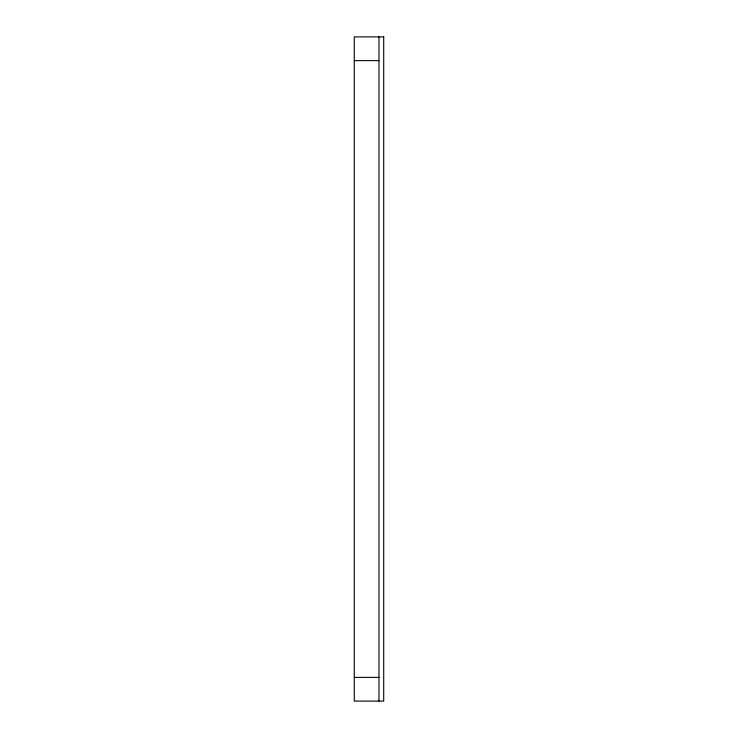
<?xml version="1.0" encoding="UTF-8"?>
<svg xmlns="http://www.w3.org/2000/svg" width="738" height="738" viewBox="0 0 738 738"><rect width="100%" height="100%" fill="white"/><g stroke="black" fill="none" stroke-linecap="round" stroke-linejoin="round"><path stroke-width="1.11" d="M354.295 60.617L378.963 60.617M354.295 677.383L378.963 677.383M378.963 36.9L378.963 701.1M383.705 36.9L354.295 36.9L354.295 701.1L383.705 701.1L383.705 36.9"/></g></svg>
